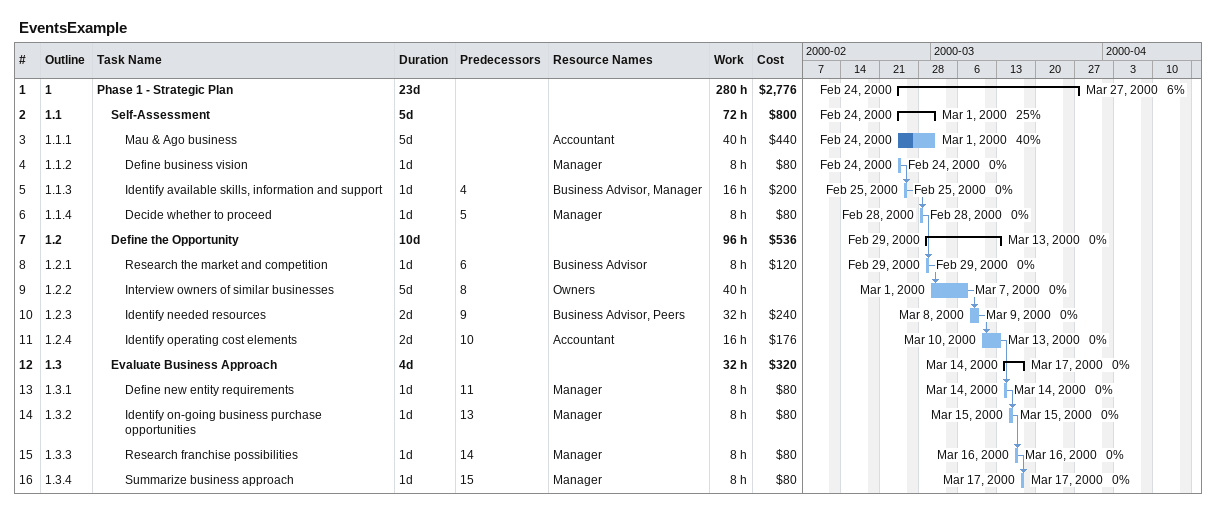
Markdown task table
EventsExample

| ID | WBS | Task | Duration | Start | Finish | Predecessors | Resources | % complete | Work (h) | Cost ($) |
|---|---|---|---|---|---|---|---|---|---|---|
| 1 | 1 | **Phase 1 - Strategic Plan** | 23d | 2000-02-24 | 2000-03-27 |  |  | 6 | 280 | 2776 |
| 2 | 1.1 | **Self-Assessment** | 5d | 2000-02-24 | 2000-03-01 |  |  | 25 | 72 | 800 |
| 3 | 1.1.1 | Mau & Ago business | 5d | 2000-02-24 | 2000-03-01 |  | Accountant | 40 | 40 | 440 |
| 4 | 1.1.2 | Define business vision | 1d | 2000-02-24 | 2000-02-24 |  | Manager | 0 | 8 | 80 |
| 5 | 1.1.3 | Identify available skills, information and support | 1d | 2000-02-25 | 2000-02-25 | 4 | Business Advisor, Manager | 0 | 16 | 200 |
| 6 | 1.1.4 | Decide whether to proceed | 1d | 2000-02-28 | 2000-02-28 | 5 | Manager | 0 | 8 | 80 |
| 7 | 1.2 | **Define the Opportunity** | 10d | 2000-02-29 | 2000-03-13 |  |  | 0 | 96 | 536 |
| 8 | 1.2.1 | Research the market and competition | 1d | 2000-02-29 | 2000-02-29 | 6 | Business Advisor | 0 | 8 | 120 |
| 9 | 1.2.2 | Interview owners of similar businesses | 5d | 2000-03-01 | 2000-03-07 | 8 | Owners | 0 | 40 |  |
| 10 | 1.2.3 | Identify needed resources | 2d | 2000-03-08 | 2000-03-09 | 9 | Business Advisor, Peers | 0 | 32 | 240 |
| 11 | 1.2.4 | Identify operating cost elements | 2d | 2000-03-10 | 2000-03-13 | 10 | Accountant | 0 | 16 | 176 |
| 12 | 1.3 | **Evaluate Business Approach** | 4d | 2000-03-14 | 2000-03-17 |  |  | 0 | 32 | 320 |
| 13 | 1.3.1 | Define new entity requirements | 1d | 2000-03-14 | 2000-03-14 | 11 | Manager | 0 | 8 | 80 |
| 14 | 1.3.2 | Identify on-going business purchase opportunities | 1d | 2000-03-15 | 2000-03-15 | 13 | Manager | 0 | 8 | 80 |
| 15 | 1.3.3 | Research franchise possibilities | 1d | 2000-03-16 | 2000-03-16 | 14 | Manager | 0 | 8 | 80 |
| 16 | 1.3.4 | Summarize business approach | 1d | 2000-03-17 | 2000-03-17 | 15 | Manager | 0 | 8 | 80 |
